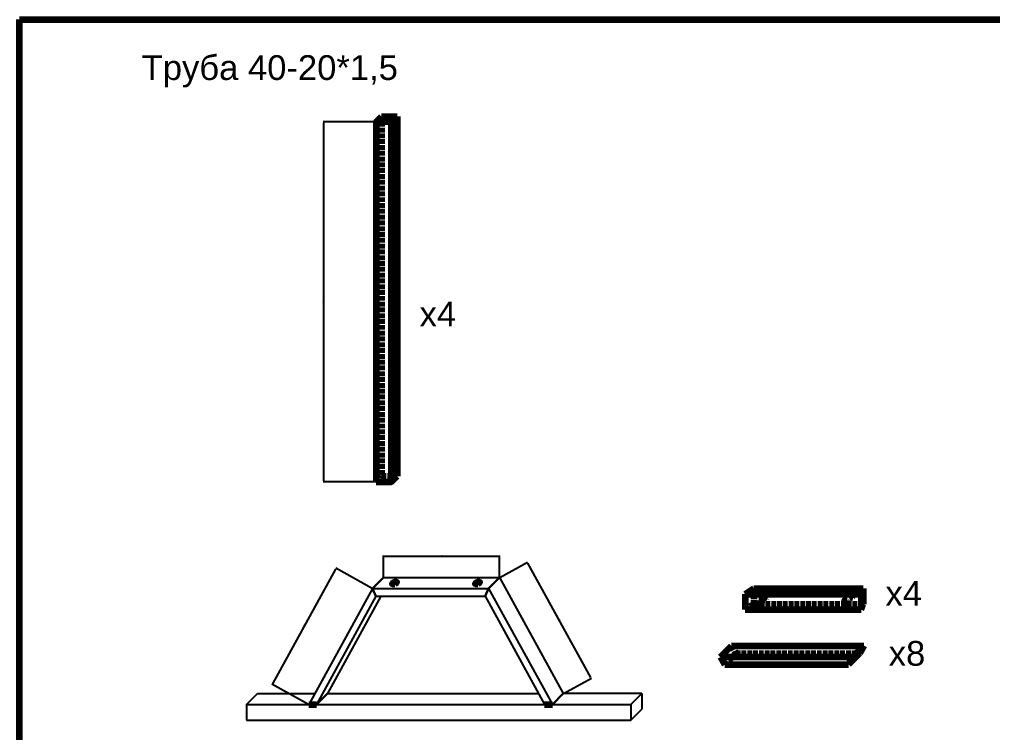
# Model space of a CAD drawing. Header units: millimetres. Extents: x 759 to 5289, y 654 to 5824.
# Drawn here: x 759 to 3274, y 2048 to 3891 of the extents above; entities that cross this region are included whole.
import ezdxf

# ---------------------------------------------------------------- set-up
doc = ezdxf.new("R2010")
doc.units = ezdxf.units.MM
doc.linetypes.add('ACAD_ISO02W100', pattern=[15, 12, -3])
doc.styles.get("Standard").update_dxf_attribs({"font": 'arial.ttf'})
doc.dimstyles.new('ISO-25', dxfattribs={"dimtxt": 2.5, "dimasz": 2.5, "dimexe": 1.25, "dimexo": 0.625, "dimtad": 1, "dimtxsty": 'Standard', "dimcen": 2.5, "dimadec": 0, "dimazin": 0, "dimtfac": 1, "dimtmove": 0, "dimatfit": 3, "dimfxl": 1, "dimarcsym": 0})

# ---------------------------------------------------------------- blocks, each defined once
blk = doc.blocks.new('*D18')
at = {"color": 0, "lineweight": -2, "transparency": 16777216}
for p, q in [((1680.1, 3626.6), (1543.5, 3626.6)), ((1544.7, 3624.1), (1544.7, 2699.1)), ((1680.1, 2696.6), (1543.5, 2696.6))]:
    blk.add_line(p, q, dxfattribs=at)
at = {"color": 0, "transparency": 16777216}
for points in [[(1544.3, 3624.1), (1545.1, 3624.1), (1544.7, 3626.6)], [(1544.3, 2699.1), (1545.1, 2699.1), (1544.7, 2696.6)]]:
    blk.add_solid(points, dxfattribs=at)
at = {"layer": 'Defpoints', "color": 0, "transparency": 16777216}
for p in [(1680.7, 3626.6), (1544.7, 2696.6), (1680.7, 2696.6)]:
    blk.add_point(p, dxfattribs=at)
at = {"color": 0, "lineweight": 100, "transparency": 16777216, "insert": (1542.8, 3161.6), "char_height": 2.5, "attachment_point": 5, "rotation": 90}
blk.add_mtext('930', dxfattribs=at)
blk = doc.blocks.new('*D19')
at = {"color": 0, "lineweight": -2, "transparency": 16777216}
for p, q in [((1699.6, 2449.6), (1699.6, 2505.7)), ((1702.1, 2504.4), (1997.1, 2504.4)), ((1999.6, 2449.6), (1999.6, 2505.7))]:
    blk.add_line(p, q, dxfattribs=at)
at = {"color": 0, "transparency": 16777216}
for points in [[(1702.1, 2504.8), (1702.1, 2504), (1699.6, 2504.4)], [(1997.1, 2504.8), (1997.1, 2504), (1999.6, 2504.4)]]:
    blk.add_solid(points, dxfattribs=at)
at = {"layer": 'Defpoints', "color": 0, "transparency": 16777216}
for p in [(1999.6, 2504.4), (1699.6, 2449), (1999.6, 2449)]:
    blk.add_point(p, dxfattribs=at)
at = {"color": 0, "lineweight": 100, "transparency": 16777216, "insert": (1849.6, 2506.3), "char_height": 2.5, "attachment_point": 5}
blk.add_mtext('300', dxfattribs=at)
blk = doc.blocks.new('*D20')
at = {"color": 0, "lineweight": -2, "transparency": 16777216}
for p, q in [((2000.1, 2449.3), (2072.2, 2488.9)), ((2072.3, 2486.1), (2234.9, 2190.5)), ((2165.1, 2149.3), (2237.2, 2188.9))]:
    blk.add_line(p, q, dxfattribs=at)
at = {"color": 0, "transparency": 16777216}
for points in [[(2072.7, 2486.3), (2071.9, 2485.9), (2071.1, 2488.3)], [(2235.3, 2190.7), (2234.5, 2190.3), (2236.1, 2188.3)]]:
    blk.add_solid(points, dxfattribs=at)
at = {"layer": 'Defpoints', "color": 0, "transparency": 16777216}
for p in [(1999.6, 2449), (2236.1, 2188.3), (2164.6, 2149)]:
    blk.add_point(p, dxfattribs=at)
at = {"color": 0, "lineweight": 100, "transparency": 16777216, "insert": (2155.5, 2339.3), "char_height": 2.5, "attachment_point": 5, "rotation": 298.8108}
blk.add_mtext('342,38', dxfattribs=at)
blk = doc.blocks.new('*D21')
at = {"color": 0, "lineweight": -2, "transparency": 16777216}
for p, q in [((1413.5, 2174.6), (1576.1, 2470.2)), ((1670.7, 2421), (1576.2, 2473)), ((1505.7, 2121), (1411.2, 2173))]:
    blk.add_line(p, q, dxfattribs=at)
at = {"color": 0, "transparency": 16777216}
for points in [[(1575.8, 2470.4), (1576.5, 2470), (1577.3, 2472.4)], [(1413.2, 2174.8), (1413.9, 2174.4), (1412.3, 2172.4)]]:
    blk.add_solid(points, dxfattribs=at)
at = {"layer": 'Defpoints', "color": 0, "transparency": 16777216}
for p in [(1577.3, 2472.4), (1671.3, 2420.7), (1506.3, 2120.7)]:
    blk.add_point(p, dxfattribs=at)
at = {"color": 0, "lineweight": 100, "transparency": 16777216, "insert": (1493, 2323.4), "char_height": 2.5, "attachment_point": 5, "rotation": 61.1892}
blk.add_mtext('342,38', dxfattribs=at)

msp = doc.modelspace()

# ---------------------------------------------------------------- linework, layer by layer
at = {"lineweight": 100}
for p, q in [((1680.721, 3626.587), (1694.864, 3640.729)), ((1694.864, 3640.729), (1734.864, 3640.729)), ((1694.864, 3640.729), (1694.864, 3626.587)), ((1720.721, 3626.587), (1734.864, 3640.729)), ((1734.864, 3640.729), (1734.864, 2710.729)), ((1720.721, 2696.587), (1734.864, 2710.729))]:
    msp.add_line(p, q, dxfattribs=at)
at = {"linetype": 'ACAD_ISO02W100', "lineweight": 100}
for p, q in [((1694.864, 3626.587), (1694.864, 2710.729)), ((1680.721, 2696.587), (1694.864, 2710.729)), ((1694.864, 2710.729), (1734.864, 2710.729))]:
    msp.add_line(p, q, dxfattribs=at)
at = {"color": 5}
for p, q in [((1671.29, 2420.682), (1699.574, 2448.967)), ((1699.574, 2448.967), (1999.574, 2448.967)), ((1971.29, 2420.682), (1999.574, 2448.967)), ((1999.574, 2448.967), (2164.574, 2148.967)), ((1671.29, 2420.682), (1506.29, 2120.682)), ((1671.29, 2420.682), (1971.29, 2420.682)), ((1971.29, 2420.682), (2136.29, 2120.682)), ((1680.29, 2400.682), (1526.29, 2120.682)), ((1693.018, 2400.682), (1554.574, 2148.967)), ((1680.29, 2400.682), (1962.29, 2400.682)), ((1962.29, 2400.682), (2116.29, 2120.682)), ((1526.29, 2120.682), (1554.574, 2148.967)), ((2136.29, 2120.682), (2164.574, 2148.967)), ((1506.29, 2120.682), (1526.29, 2120.682)), ((2116.29, 2120.682), (2136.29, 2120.682))]:
    msp.add_line(p, q, dxfattribs=at)
at = {"color": 5, "lineweight": 30}
for p, q in [((1699.574, 2448.967), (1671.29, 2420.682)), ((1999.574, 2448.967), (1971.29, 2420.682)), ((1971.29, 2420.682), (1962.29, 2400.682)), ((1554.574, 2148.967), (1526.29, 2120.682)), ((2164.574, 2148.967), (2136.29, 2120.682))]:
    msp.add_line(p, q, dxfattribs=at)
at = {"color": 5, "lineweight": 100}
for p, q in [((2634.454, 2406.025), (2657.596, 2420.167)), ((2657.596, 2420.167), (2939.596, 2420.167)), ((2934.454, 2406.025), (2939.596, 2420.167)), ((2939.596, 2420.167), (2939.596, 2380.167)), ((2634.454, 2406.025), (2934.454, 2406.025)), ((2634.454, 2406.025), (2634.454, 2366.025)), ((2934.454, 2406.025), (2934.454, 2366.025)), ((2634.454, 2366.025), (2934.454, 2366.025)), ((2934.454, 2366.025), (2939.596, 2380.167)), ((2571.298, 2244.285), (2599.582, 2272.57)), ((2599.582, 2272.57), (2941.582, 2272.57)), ((2941.582, 2272.57), (2913.298, 2244.285)), ((2941.582, 2272.57), (2930.582, 2252.57)), ((2571.298, 2244.285), (2913.298, 2244.285)), ((2571.298, 2244.285), (2582.298, 2224.285)), ((2930.582, 2252.57), (2902.298, 2224.285)), ((2913.298, 2244.285), (2902.298, 2224.285)), ((2921.582, 2252.57), (2930.582, 2252.57)), ((2582.298, 2224.285), (2902.298, 2224.285)), ((1506.29, 2120.682), (1526.29, 2120.682)), ((2116.29, 2120.682), (2136.29, 2120.682))]:
    msp.add_line(p, q, dxfattribs=at)
at = {"color": 5, "linetype": 'ACAD_ISO02W100', "lineweight": 100}
for p, q in [((2657.596, 2420.167), (2657.596, 2380.167)), ((2634.454, 2366.025), (2657.596, 2380.167)), ((2657.596, 2380.167), (2939.596, 2380.167)), ((2599.582, 2272.57), (2610.582, 2252.57)), ((2610.582, 2252.57), (2582.298, 2224.285)), ((2610.582, 2252.57), (2921.582, 2252.57))]:
    msp.add_line(p, q, dxfattribs=at)
for p, q in [((1345.349, 2120.682), (1373.634, 2148.967)), ((1373.634, 2148.967), (1521.846, 2148.967)), ((1554.574, 2148.967), (2100.734, 2148.967)), ((2367.862, 2148.967), (2164.574, 2148.967)), ((2339.578, 2120.682), (2367.862, 2148.967)), ((2367.862, 2148.967), (2367.862, 2108.967)), ((1345.349, 2120.682), (2339.578, 2120.682)), ((1345.349, 2120.682), (1345.349, 2080.682)), ((2339.578, 2120.682), (2339.578, 2080.682)), ((2339.578, 2080.682), (2367.862, 2108.967)), ((1345.349, 2080.682), (2339.578, 2080.682))]:
    msp.add_line(p, q)
at = {"lineweight": 100}
for points in [[(758.531, 3891.326), (5288.77, 3891.326), (5288.77, 654.045), (758.531, 654.045)], [(1680.721, 2696.587), (1720.721, 2696.587), (1720.721, 3626.587), (1680.721, 3626.587)]]:
    msp.add_lwpolyline(points, close=True, dxfattribs=at)
at = {"color": 5, "lineweight": 30}
msp.add_lwpolyline([(1671.29, 2420.682), (1680.29, 2400.682)], dxfattribs=at)
at = {"color": 5, "lineweight": 100}
for points in [[(1728.957, 2432.35), (1733.907, 2437.299), (1726.907, 2437.299), (1721.957, 2432.35)], [(1943.957, 2432.35), (1948.907, 2437.299), (1941.907, 2437.299), (1936.957, 2432.35)], [(2669.954, 2389.525), (2676.954, 2389.525), (2676.954, 2382.525), (2669.954, 2382.525)], [(2898.954, 2389.525), (2891.954, 2389.525), (2891.954, 2382.525), (2898.954, 2382.525)]]:
    msp.add_lwpolyline(points, close=True, dxfattribs=at)
at = {"color": 5, "linetype": 'ACAD_ISO02W100', "lineweight": 100}
for centre in [(2687.596, 2400.167), (2909.596, 2400.167)]:
    msp.add_circle(centre, 3.5, dxfattribs=at)

# ---------------------------------------------------------------- texts
for s, p in [('Труба 40-20*1,5', (1074.502, 3734.925)), ('x4', (1793.001, 3098.007))]:
    msp.add_text(s, height=64).set_placement(p)
at = {"color": 5}
for s, p in [('x4', (2997.477, 2376.068)), ('x8', (3006.002, 2220.959))]:
    msp.add_text(s, height=64, dxfattribs=at).set_placement(p)

# ---------------------------------------------------------------- dimensions: what is measured, and where the dimension line sits
at = {"lineweight": 100}
dim = msp.add_linear_dim(base=(1544.721, 2696.587), p1=(1680.721, 3626.587), p2=(1680.721, 2696.587), angle=90, dimstyle='ISO-25', dxfattribs=at)
dim.commit()
dim.dimension.update_dxf_attribs({"geometry": '*D18', "text_midpoint": (1542.818, 3161.587)})
dim = msp.add_linear_dim(base=(1999.574, 2504.415), p1=(1699.574, 2448.967), p2=(1999.574, 2448.967), dimstyle='ISO-25', dxfattribs=at)
dim.commit()
dim.dimension.update_dxf_attribs({"geometry": '*D19', "text_midpoint": (1849.574, 2506.317)})
for p1, p2, distance, picture, middle in [((1506.29, 2120.682), (1671.29, 2420.682), 107.237, '*D21', (1492.963, 2323.387)), ((1999.574, 2448.967), (2164.574, 2148.967), 81.626, '*D20', (2155.461, 2339.329))]:
    dim = msp.add_aligned_dim(p1=p1, p2=p2, distance=distance, dimstyle='ISO-25', dxfattribs=at)
    dim.commit()
    dim.dimension.update_dxf_attribs({"geometry": picture, "text_midpoint": middle})

doc.saveas('drawing.dxf')
